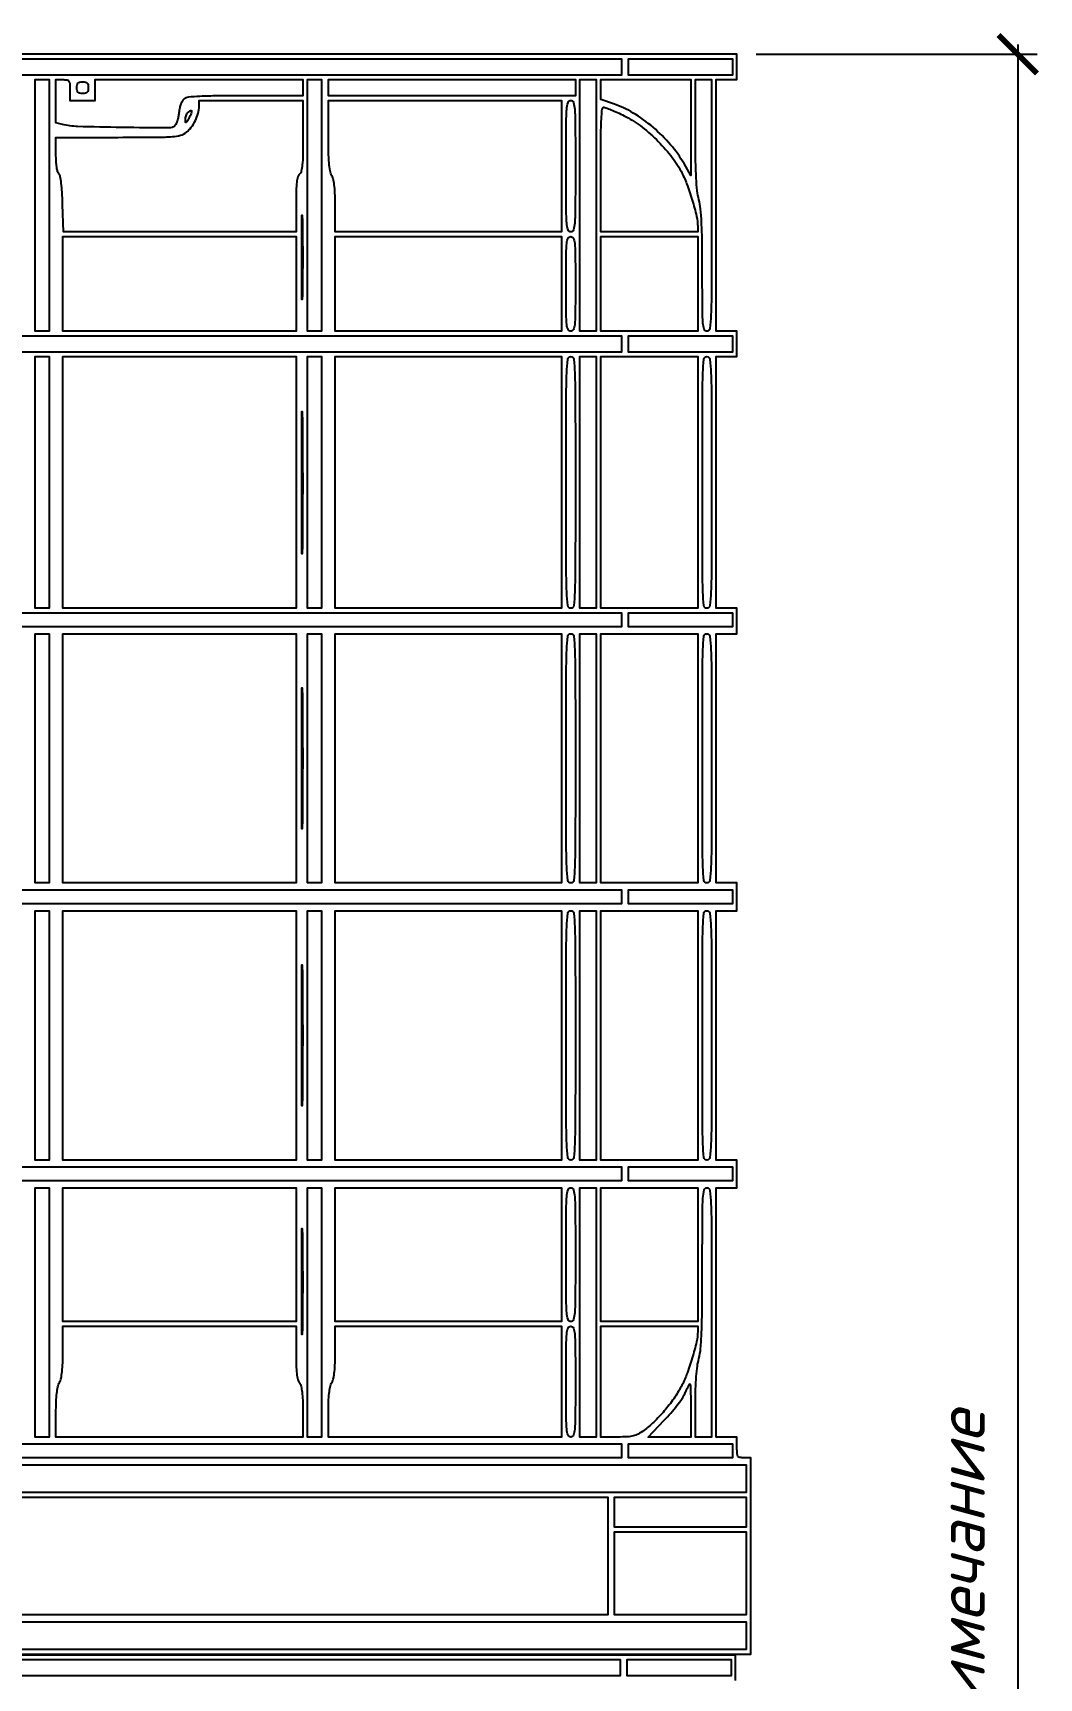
# Model space of a CAD drawing. Header units: millimetres. Extents: x -300689 to 10556, y -104928 to 107291.
# Drawn here: x -20795.2 to -20743, y 28099 to 28184.4 of the extents above; entities that cross this region are included whole.
import ezdxf

# ---------------------------------------------------------------- set-up
doc = ezdxf.new("R2010")
doc.units = ezdxf.units.MM
doc.layers.add('линии', color=7, linetype='Continuous')
doc.styles.add('Ариал узк.', font='arial.ttf', dxfattribs={"width": 0.75, "height": 5})
doc.styles.add('стиль2', font='isocpeur.ttf', dxfattribs={"oblique": 15, "height": 2.5})
doc.dimstyles.new('1-1', dxfattribs={"dimscale": 0, "dimtxt": 2.7, "dimasz": 2, "dimexe": 1, "dimexo": 1, "dimgap": 1, "dimtad": 1, "dimdec": 0, "dimzin": 0, "dimdsep": 46, "dimtxsty": 'Ариал узк.', "dimblk1": 'ARCHTICK', "dimblk2": 'ARCHTICK', "dimsah": 1, "dimcen": 3, "dimdle": 0.5, "dimclrd": 256, "dimclre": 256, "dimclrt": 256, "dimadec": 0, "dimazin": 0, "dimtfac": 1, "dimtdec": 0, "dimtofl": 0, "dimtmove": 1, "dimatfit": 3, "dimldrblk": 'DOTSMALL', "dimfxl": 0, "dimtolj": 1, "dimtzin": 0, "dimarcsym": 0})

# ---------------------------------------------------------------- blocks, each defined once
blk = doc.blocks.new('_ARCHTICK')
at = {"color": 0, "linetype": 'ByBlock', "ltscale": 10, "const_width": 0.15}
blk.add_lwpolyline([(-0.5, -0.5), (0.5, 0.5)], dxfattribs=at)
blk = doc.blocks.new('*D109')
at = {"layer": 'Defpoints', "color": 0, "linetype": 'ByBlock', "ltscale": 0.25}
for p in [(-20758.636, 28183.253), (-20757.987, 28017.216), (-20744.068, 28017.216)]:
    blk.add_point(p, dxfattribs=at)
at = {"layer": 'линии', "linetype": 'ByBlock', "lineweight": -2, "ltscale": 0.25}
for p, q in [((-20757.636, 28183.253), (-20743.068, 28183.253)), ((-20744.068, 28183.753), (-20744.068, 28016.716)), ((-20756.987, 28017.216), (-20743.068, 28017.216))]:
    blk.add_line(p, q, dxfattribs=at)
at = {"layer": 'линии', "linetype": 'ByBlock', "lineweight": -2, "ltscale": 0.25, "xscale": 2, "yscale": 2, "zscale": 2}
for p, rotation in [((-20744.068, 28183.253), 90), ((-20744.068, 28017.216), 270)]:
    blk.add_blockref('_ARCHTICK', p, dxfattribs=dict(at, rotation=rotation))
at = {"layer": 'линии', "linetype": 'ByBlock', "ltscale": 0.25, "insert": (-20746.693, 28100.234), "char_height": 2.5, "attachment_point": 5, "rotation": 90, "style": 'стиль2'}
blk.add_mtext('\\A1;См. примечание', dxfattribs=at)
blk = doc.blocks.new('_DotSmall')
at = {"color": 0, "linetype": 'ByBlock', "const_width": 0.5}
blk.add_lwpolyline([(-0.0625, 0, 1), (0.0625, 0, 1)], format="xyb", close=True, dxfattribs=at)

msp = doc.modelspace()

# ---------------------------------------------------------------- linework, layer by layer
msp.add_lwpolyline([(-20828.1836, 28100.2533, -0.000124), (-20804.1452, 28100.2592), (-20757.9179, 28100.2592), (-20757.9179, 28105.349), (-20757.9179, 28110.4388), (-20758.2772, 28110.4388, -0.036189), (-20758.4929, 28110.4544, -0.212646), (-20758.5865, 28110.5137, -0.135673), (-20758.6282, 28110.6402, -0.012152), (-20758.6364, 28110.9777), (-20758.6364, 28111.5167), (-20759.1754, 28111.5167), (-20759.7143, 28111.5167), (-20759.7143, 28117.9837), (-20759.7143, 28124.4507), (-20759.1754, 28124.4507), (-20758.6364, 28124.4507), (-20758.6364, 28125.1693), (-20758.6364, 28125.8879), (-20759.1754, 28125.8879), (-20759.7143, 28125.8879), (-20759.7143, 28132.3549), (-20759.7143, 28138.8219), (-20759.1754, 28138.8219), (-20758.6364, 28138.8219), (-20758.6364, 28139.5405), (-20758.6364, 28140.2591), (-20759.1754, 28140.2591), (-20759.7143, 28140.2591), (-20759.7143, 28146.7261), (-20759.7143, 28153.1931), (-20759.1754, 28153.1931), (-20758.6364, 28153.1931), (-20758.6364, 28153.8518), (-20758.6364, 28154.5105), (-20759.1754, 28154.5105), (-20759.7143, 28154.5105), (-20759.7143, 28161.0374), (-20759.7143, 28167.5643), (-20759.1754, 28167.5643), (-20758.6364, 28167.5643), (-20758.6364, 28168.223), (-20758.6364, 28168.8817), (-20759.1754, 28168.8817), (-20759.7143, 28168.8817), (-20759.7143, 28175.4086), (-20759.7143, 28181.9355), (-20759.1754, 28181.9355), (-20758.6364, 28181.9355), (-20758.6364, 28183.2529), (-20758.6364, 28183.2529), (-20802.2291, 28183.2529)], format="xyb")
for points in [[(-20764.6244, 28182.5942), (-20764.6244, 28182.1751), (-20802.289, 28182.1751), (-20839.9535, 28182.1751), (-20839.9535, 28182.5942), (-20839.9535, 28183.0134), (-20802.289, 28183.0134), (-20764.6244, 28183.0134)], [(-20758.876, 28182.5942), (-20758.876, 28182.1751), (-20761.5706, 28182.1751), (-20764.2652, 28182.1751), (-20764.2652, 28182.5942), (-20764.2652, 28183.0134), (-20761.5706, 28183.0134), (-20758.876, 28183.0134)], [(-20794.3249, 28175.4086), (-20794.3249, 28168.8817), (-20794.6842, 28168.8817), (-20795.0435, 28168.8817), (-20795.0435, 28175.4086), (-20795.0435, 28181.9355), (-20794.6842, 28181.9355), (-20794.3249, 28181.9355)], [(-20780.1932, 28175.4086), (-20780.1932, 28168.8817), (-20780.5525, 28168.8817), (-20780.9118, 28168.8817), (-20780.9118, 28175.4086), (-20780.9118, 28181.9355), (-20780.5525, 28181.9355), (-20780.1932, 28181.9355)], [(-20767.0196, 28181.5164), (-20767.0196, 28181.0972), (-20773.4268, 28181.0972), (-20779.834, 28181.0972), (-20779.834, 28181.5164), (-20779.834, 28181.9355), (-20773.4268, 28181.9355), (-20767.0196, 28181.9355)], [(-20765.9418, 28175.4086), (-20765.9418, 28168.8817), (-20766.361, 28168.8817), (-20766.7801, 28168.8817), (-20766.7801, 28175.4086), (-20766.7801, 28181.9355), (-20766.361, 28181.9355), (-20765.9418, 28181.9355)], [(-20781.5106, 28171.3368), (-20781.5106, 28168.8817), (-20787.5585, 28168.8817), (-20793.6064, 28168.8817), (-20793.6064, 28171.3368), (-20793.6064, 28173.7919), (-20787.5585, 28173.7919), (-20781.5106, 28173.7919)], [(-20767.7382, 28171.3368), (-20767.7382, 28168.8817), (-20773.6064, 28168.8817), (-20779.4747, 28168.8817), (-20779.4747, 28171.3368), (-20779.4747, 28173.7919), (-20773.6064, 28173.7919), (-20767.7382, 28173.7919)], [(-20760.6724, 28171.3368), (-20760.6724, 28168.8817), (-20763.1873, 28168.8817), (-20765.7023, 28168.8817), (-20765.7023, 28171.3368), (-20765.7023, 28173.7919), (-20763.1873, 28173.7919), (-20760.6724, 28173.7919)], [(-20764.6244, 28168.223), (-20764.6244, 28167.8039), (-20802.289, 28167.8039), (-20839.9535, 28167.8039), (-20839.9535, 28168.223), (-20839.9535, 28168.6422), (-20802.289, 28168.6422), (-20764.6244, 28168.6422)], [(-20758.876, 28168.223), (-20758.876, 28167.8039), (-20761.5706, 28167.8039), (-20764.2652, 28167.8039), (-20764.2652, 28168.223), (-20764.2652, 28168.6422), (-20761.5706, 28168.6422), (-20758.876, 28168.6422)], [(-20794.3249, 28161.0374), (-20794.3249, 28154.5105), (-20794.6842, 28154.5105), (-20795.0435, 28154.5105), (-20795.0435, 28161.0374), (-20795.0435, 28167.5643), (-20794.6842, 28167.5643), (-20794.3249, 28167.5643)], [(-20781.5106, 28161.0374), (-20781.5106, 28154.5105), (-20787.5585, 28154.5105), (-20793.6064, 28154.5105), (-20793.6064, 28161.0374), (-20793.6064, 28167.5643), (-20787.5585, 28167.5643), (-20781.5106, 28167.5643)], [(-20780.1932, 28161.0374), (-20780.1932, 28154.5105), (-20780.5525, 28154.5105), (-20780.9118, 28154.5105), (-20780.9118, 28161.0374), (-20780.9118, 28167.5643), (-20780.5525, 28167.5643), (-20780.1932, 28167.5643)], [(-20767.7382, 28161.0374), (-20767.7382, 28154.5105), (-20773.6064, 28154.5105), (-20779.4747, 28154.5105), (-20779.4747, 28161.0374), (-20779.4747, 28167.5643), (-20773.6064, 28167.5643), (-20767.7382, 28167.5643)], [(-20765.9418, 28161.0374), (-20765.9418, 28154.5105), (-20766.361, 28154.5105), (-20766.7801, 28154.5105), (-20766.7801, 28161.0374), (-20766.7801, 28167.5643), (-20766.361, 28167.5643), (-20765.9418, 28167.5643)], [(-20760.6724, 28161.0374), (-20760.6724, 28154.5105), (-20763.1873, 28154.5105), (-20765.7023, 28154.5105), (-20765.7023, 28161.0374), (-20765.7023, 28167.5643), (-20763.1873, 28167.5643), (-20760.6724, 28167.5643)], [(-20764.6244, 28153.9117), (-20764.6244, 28153.5524), (-20802.289, 28153.5524), (-20839.9535, 28153.5524), (-20839.9535, 28153.9117), (-20839.9535, 28154.271), (-20802.289, 28154.271), (-20764.6244, 28154.271)], [(-20758.876, 28153.9117), (-20758.876, 28153.5524), (-20761.5706, 28153.5524), (-20764.2652, 28153.5524), (-20764.2652, 28153.9117), (-20764.2652, 28154.271), (-20761.5706, 28154.271), (-20758.876, 28154.271)], [(-20794.3249, 28146.7261), (-20794.3249, 28140.2591), (-20794.6842, 28140.2591), (-20795.0435, 28140.2591), (-20795.0435, 28146.7261), (-20795.0435, 28153.1931), (-20794.6842, 28153.1931), (-20794.3249, 28153.1931)], [(-20781.5106, 28146.7261), (-20781.5106, 28140.2591), (-20787.5585, 28140.2591), (-20793.6064, 28140.2591), (-20793.6064, 28146.7261), (-20793.6064, 28153.1931), (-20787.5585, 28153.1931), (-20781.5106, 28153.1931)], [(-20780.1932, 28146.7261), (-20780.1932, 28140.2591), (-20780.5525, 28140.2591), (-20780.9118, 28140.2591), (-20780.9118, 28146.7261), (-20780.9118, 28153.1931), (-20780.5525, 28153.1931), (-20780.1932, 28153.1931)], [(-20767.7382, 28146.7261), (-20767.7382, 28140.2591), (-20773.6064, 28140.2591), (-20779.4747, 28140.2591), (-20779.4747, 28146.7261), (-20779.4747, 28153.1931), (-20773.6064, 28153.1931), (-20767.7382, 28153.1931)], [(-20765.9418, 28146.7261), (-20765.9418, 28140.2591), (-20766.361, 28140.2591), (-20766.7801, 28140.2591), (-20766.7801, 28146.7261), (-20766.7801, 28153.1931), (-20766.361, 28153.1931), (-20765.9418, 28153.1931)], [(-20760.6724, 28146.7261), (-20760.6724, 28140.2591), (-20763.1873, 28140.2591), (-20765.7023, 28140.2591), (-20765.7023, 28146.7261), (-20765.7023, 28153.1931), (-20763.1873, 28153.1931), (-20760.6724, 28153.1931)], [(-20764.6244, 28139.5405), (-20764.6244, 28139.1812), (-20802.289, 28139.1812), (-20839.9535, 28139.1812), (-20839.9535, 28139.5405), (-20839.9535, 28139.8998), (-20802.289, 28139.8998), (-20764.6244, 28139.8998)], [(-20758.876, 28139.5405), (-20758.876, 28139.1812), (-20761.5706, 28139.1812), (-20764.2652, 28139.1812), (-20764.2652, 28139.5405), (-20764.2652, 28139.8998), (-20761.5706, 28139.8998), (-20758.876, 28139.8998)], [(-20794.3249, 28132.3549), (-20794.3249, 28125.8879), (-20794.6842, 28125.8879), (-20795.0435, 28125.8879), (-20795.0435, 28132.3549), (-20795.0435, 28138.8219), (-20794.6842, 28138.8219), (-20794.3249, 28138.8219)], [(-20781.5106, 28132.3549), (-20781.5106, 28125.8879), (-20787.5585, 28125.8879), (-20793.6064, 28125.8879), (-20793.6064, 28132.3549), (-20793.6064, 28138.8219), (-20787.5585, 28138.8219), (-20781.5106, 28138.8219)], [(-20780.1932, 28132.3549), (-20780.1932, 28125.8879), (-20780.5525, 28125.8879), (-20780.9118, 28125.8879), (-20780.9118, 28132.3549), (-20780.9118, 28138.8219), (-20780.5525, 28138.8219), (-20780.1932, 28138.8219)], [(-20767.7382, 28132.3549), (-20767.7382, 28125.8879), (-20773.6064, 28125.8879), (-20779.4747, 28125.8879), (-20779.4747, 28132.3549), (-20779.4747, 28138.8219), (-20773.6064, 28138.8219), (-20767.7382, 28138.8219)], [(-20765.9418, 28132.3549), (-20765.9418, 28125.8879), (-20766.361, 28125.8879), (-20766.7801, 28125.8879), (-20766.7801, 28132.3549), (-20766.7801, 28138.8219), (-20766.361, 28138.8219), (-20765.9418, 28138.8219)], [(-20760.6724, 28132.3549), (-20760.6724, 28125.8879), (-20763.1873, 28125.8879), (-20765.7023, 28125.8879), (-20765.7023, 28132.3549), (-20765.7023, 28138.8219), (-20763.1873, 28138.8219), (-20760.6724, 28138.8219)], [(-20764.6244, 28125.1693), (-20764.6244, 28124.81), (-20802.289, 28124.81), (-20839.9535, 28124.81), (-20839.9535, 28125.1693), (-20839.9535, 28125.5286), (-20802.289, 28125.5286), (-20764.6244, 28125.5286)], [(-20758.876, 28125.1693), (-20758.876, 28124.81), (-20761.5706, 28124.81), (-20764.2652, 28124.81), (-20764.2652, 28125.1693), (-20764.2652, 28125.5286), (-20761.5706, 28125.5286), (-20758.876, 28125.5286)], [(-20794.3249, 28117.9837), (-20794.3249, 28111.5167), (-20794.6842, 28111.5167), (-20795.0435, 28111.5167), (-20795.0435, 28117.9837), (-20795.0435, 28124.4507), (-20794.6842, 28124.4507), (-20794.3249, 28124.4507)], [(-20781.5106, 28120.9777), (-20781.5106, 28117.5047), (-20787.5585, 28117.5047), (-20793.6064, 28117.5047), (-20793.6064, 28120.9777), (-20793.6064, 28124.4507), (-20787.5585, 28124.4507), (-20781.5106, 28124.4507)], [(-20780.1932, 28117.9837), (-20780.1932, 28111.5167), (-20780.5525, 28111.5167), (-20780.9118, 28111.5167), (-20780.9118, 28117.9837), (-20780.9118, 28124.4507), (-20780.5525, 28124.4507), (-20780.1932, 28124.4507)], [(-20767.7382, 28120.9777), (-20767.7382, 28117.5047), (-20773.6064, 28117.5047), (-20779.4747, 28117.5047), (-20779.4747, 28120.9777), (-20779.4747, 28124.4507), (-20773.6064, 28124.4507), (-20767.7382, 28124.4507)], [(-20765.9418, 28117.9837), (-20765.9418, 28111.5167), (-20766.361, 28111.5167), (-20766.7801, 28111.5167), (-20766.7801, 28117.9837), (-20766.7801, 28124.4507), (-20766.361, 28124.4507), (-20765.9418, 28124.4507)], [(-20760.6724, 28120.9777), (-20760.6724, 28117.5047), (-20763.1873, 28117.5047), (-20765.7023, 28117.5047), (-20765.7023, 28120.9777), (-20765.7023, 28124.4507), (-20763.1873, 28124.4507), (-20760.6724, 28124.4507)], [(-20764.6244, 28110.7981), (-20764.6244, 28110.4388), (-20802.289, 28110.4388), (-20839.9535, 28110.4388), (-20839.9535, 28110.7981), (-20839.9535, 28111.1574), (-20802.289, 28111.1574), (-20764.6244, 28111.1574)], [(-20758.876, 28110.7981), (-20758.876, 28110.4388), (-20761.5706, 28110.4388), (-20764.2652, 28110.4388), (-20764.2652, 28110.7981), (-20764.2652, 28111.1574), (-20761.5706, 28111.1574), (-20758.876, 28111.1574)], [(-20758.1574, 28109.361), (-20758.1574, 28108.6424), (-20802.2291, 28108.6424), (-20846.3008, 28108.6424), (-20846.3008, 28109.361), (-20846.3008, 28110.0795), (-20802.2291, 28110.0795), (-20758.1574, 28110.0795)], [(-20765.343, 28105.349), (-20765.343, 28102.2951), (-20781.9896, 28102.2951), (-20798.6363, 28102.2951), (-20798.6363, 28105.349), (-20798.6363, 28108.4029), (-20781.9896, 28108.4029), (-20765.343, 28108.4029)], [(-20758.1574, 28107.6245), (-20758.1574, 28106.846), (-20761.5706, 28106.846), (-20764.9837, 28106.846), (-20764.9837, 28107.6245), (-20764.9837, 28108.4029), (-20761.5706, 28108.4029), (-20758.1574, 28108.4029)], [(-20758.1574, 28104.4508), (-20758.1574, 28102.2951), (-20761.5706, 28102.2951), (-20764.9837, 28102.2951), (-20764.9837, 28104.4508), (-20764.9837, 28106.6065), (-20761.5706, 28106.6065), (-20758.1574, 28106.6065)], [(-20758.1574, 28101.2173), (-20758.1574, 28100.4987), (-20802.2291, 28100.4987), (-20846.3008, 28100.4987), (-20846.3008, 28101.2173), (-20846.3008, 28101.9359), (-20802.2291, 28101.9359), (-20758.1574, 28101.9359)], [(-20764.6938, 28099.551), (-20764.6938, 28099.1319), (-20802.3583, 28099.1319), (-20840.0228, 28099.1319), (-20840.0228, 28099.551), (-20840.0228, 28099.9702), (-20802.3583, 28099.9702), (-20764.6938, 28099.9702)], [(-20758.9453, 28099.551), (-20758.9453, 28099.1319), (-20761.6399, 28099.1319), (-20764.3345, 28099.1319), (-20764.3345, 28099.551), (-20764.3345, 28099.9702), (-20761.6399, 28099.9702), (-20758.9453, 28099.9702)]]:
    msp.add_lwpolyline(points, close=True)
for points in [[(-20793.2471, 28181.3966), (-20793.2471, 28180.8577), (-20792.5884, 28180.8577), (-20791.9297, 28180.8577), (-20791.9297, 28181.3966), (-20791.9297, 28181.9355), (-20786.5405, 28181.9355), (-20781.1513, 28181.9355), (-20781.1513, 28181.5164), (-20781.1513, 28181.0972), (-20784.1224, 28181.0972, 0.002424), (-20785.6027, 28181.09, 0.009885), (-20786.5021, 28181.0635, 0.011239), (-20787.0958, 28181.0209, 0.135109), (-20787.3082, 28180.9402, 0.099154), (-20787.4012, 28180.8387, 0.043611), (-20787.482, 28180.6745, 0.03754), (-20787.5455, 28180.4651, 0.026866), (-20787.586, 28180.2236, -0.024097), (-20787.6223, 28179.9993, -0.027006), (-20787.6791, 28179.7881, -0.027753), (-20787.7464, 28179.6156, -0.113098), (-20787.8143, 28179.5268, -0.177095), (-20788.0968, 28179.4262, -0.001385), (-20790.5484, 28179.4535, -0.003516), (-20792.8438, 28179.5016, -0.052703), (-20793.6363, 28179.6079), (-20793.9656, 28179.688), (-20793.9656, 28180.8118), (-20793.9656, 28181.9355), (-20793.6064, 28181.9355, -0.036189), (-20793.3906, 28181.9199, -0.212646), (-20793.297, 28181.8607, -0.135673), (-20793.2553, 28181.7341, -0.012152)], [(-20792.289, 28181.5164, -0.045527), (-20792.3029, 28181.3645, -0.152009), (-20792.3489, 28181.2769, -0.152009), (-20792.4365, 28181.2308, -0.045527), (-20792.5884, 28181.217, -0.045527), (-20792.7403, 28181.2308, -0.152009), (-20792.8279, 28181.2769, -0.152009), (-20792.8739, 28181.3645, -0.045527), (-20792.8878, 28181.5164, -0.045527), (-20792.8739, 28181.6683, -0.152009), (-20792.8279, 28181.7559, -0.152009), (-20792.7403, 28181.8019, -0.045527), (-20792.5884, 28181.8158, -0.045527), (-20792.4365, 28181.8019, -0.152009), (-20792.3489, 28181.7559, -0.152009), (-20792.3029, 28181.6683, -0.045527)], [(-20761.0328, 28179.4505), (-20761.0339, 28176.9655), (-20761.3838, 28177.5756, 0.047546), (-20762.079, 28178.5582, 0.03898), (-20762.9919, 28179.465, 0.039573), (-20764.0157, 28180.2037, 0.054627), (-20765.0419, 28180.6828), (-20765.7023, 28180.9073), (-20765.7023, 28181.4214), (-20765.7023, 28181.9355), (-20763.367, 28181.9355), (-20761.0316, 28181.9355)], [(-20759.9538, 28175.4086, -0.000491), (-20759.958, 28171.1154, -0.008679), (-20759.9848, 28169.7275, -0.02016), (-20760.0395, 28169.0184, -0.380257), (-20760.1933, 28168.8817, -0.318336), (-20760.3341, 28168.9814, -0.065105), (-20760.4007, 28169.2973, -0.018236), (-20760.4288, 28169.9723, -0.001143), (-20760.4343, 28171.9655, 0.002748), (-20760.4434, 28173.5083, 0.009034), (-20760.4735, 28174.5263, 0.013121), (-20760.526, 28175.2357, 0.040564), (-20760.6125, 28175.708, -0.039109), (-20760.6977, 28176.1656, -0.013541), (-20760.7506, 28176.8358, -0.009593), (-20760.7812, 28177.7759, -0.003209), (-20760.7907, 28179.1511), (-20760.7921, 28181.9355), (-20760.373, 28181.9355), (-20759.9538, 28181.9355)], [(-20781.1513, 28179.0161, -0.003665), (-20781.1584, 28178.0446, -0.018836), (-20781.1866, 28177.5069, -0.031768), (-20781.2373, 28177.1789, -0.166783), (-20781.331, 28177.0254, 0.153611), (-20781.4215, 28176.8852, 0.038664), (-20781.4737, 28176.615, 0.023162), (-20781.5029, 28176.1842, 0.005296), (-20781.5106, 28175.4538), (-20781.5106, 28174.0314), (-20787.5459, 28174.0314), (-20793.5811, 28174.0314), (-20793.6237, 28175.4625, 0.00695), (-20793.6512, 28176.0926, 0.015875), (-20793.6936, 28176.5664, 0.015934), (-20793.7469, 28176.9124, 0.151316), (-20793.8159, 28177.0434, -0.135486), (-20793.8793, 28177.155, -0.025411), (-20793.9254, 28177.3876, -0.023175), (-20793.9558, 28177.6941, -0.013123), (-20793.9656, 28178.0673), (-20793.9656, 28178.9415), (-20790.7483, 28178.9415, 0.001312), (-20788.6915, 28178.9469, 0.016954), (-20787.9249, 28178.977, 0.048708), (-20787.5006, 28179.05, 0.100027), (-20787.2008, 28179.2012, 0.066015), (-20786.9464, 28179.4623, 0.046697), (-20786.7331, 28179.8123, 0.046756), (-20786.5888, 28180.1952, 0.066865), (-20786.5405, 28180.5544), (-20786.5405, 28180.8577), (-20783.8459, 28180.8577), (-20781.1513, 28180.8577)], [(-20767.7382, 28177.4445), (-20767.7382, 28174.0314), (-20773.6064, 28174.0314), (-20779.4747, 28174.0314), (-20779.4754, 28175.3188, 0.008105), (-20779.4857, 28175.9298, 0.019188), (-20779.5181, 28176.3838, 0.025364), (-20779.5726, 28176.7206, 0.067492), (-20779.655, 28176.9492, -0.075491), (-20779.7423, 28177.204, -0.023848), (-20779.7952, 28177.6038, -0.016156), (-20779.8254, 28178.1861, -0.004836), (-20779.834, 28179.075), (-20779.834, 28180.8577), (-20773.7861, 28180.8577), (-20767.7382, 28180.8577)], [(-20767.0196, 28177.4445, -0.001015), (-20767.0241, 28175.231, -0.016502), (-20767.0517, 28174.488, -0.056699), (-20767.1168, 28174.1367, -0.329776), (-20767.2592, 28174.0314, -0.329776), (-20767.4015, 28174.1367, -0.056699), (-20767.4666, 28174.488, -0.016502), (-20767.4942, 28175.231, -0.001015), (-20767.4987, 28177.4445, -0.001015), (-20767.4942, 28179.6581, -0.016502), (-20767.4666, 28180.4011, -0.056699), (-20767.4015, 28180.7523, -0.329776), (-20767.2592, 28180.8577, -0.329776), (-20767.1168, 28180.7523, -0.056699), (-20767.0517, 28180.4011, -0.016502), (-20767.0241, 28179.6581, -0.001015)], [(-20787.0653, 28179.9401, -0.006264), (-20787.1723, 28179.7484, -0.147515), (-20787.217, 28179.7062, -0.517805), (-20787.2454, 28179.7215, -0.025853), (-20787.2543, 28179.8457, -0.050883), (-20787.2457, 28179.9501, -0.039032), (-20787.216, 28180.0607, -0.040064), (-20787.1713, 28180.1609, -0.071459), (-20787.1174, 28180.2329, -0.060074), (-20786.9873, 28180.335, -0.527022), (-20786.9315, 28180.3098, -0.14858), (-20786.9468, 28180.1822, -0.020675)], [(-20764.4908, 28180.0598, -0.046877), (-20763.6649, 28179.5486, -0.03114), (-20762.8194, 28178.8218, -0.031137), (-20762.0706, 28177.9955, -0.046809), (-20761.5377, 28177.1827, -0.032744), (-20761.2488, 28176.5384, -0.015799), (-20760.9605, 28175.6807, -0.014808), (-20760.7345, 28174.8418, -0.058442), (-20760.6724, 28174.3116), (-20760.6724, 28174.0314), (-20763.1873, 28174.0314), (-20765.7023, 28174.0314), (-20765.7023, 28177.2649, -0.001744), (-20765.6962, 28178.9926, -0.01089), (-20765.6708, 28179.8765, -0.012366), (-20765.6302, 28180.4157, -0.385219), (-20765.5387, 28180.4984, -0.092688), (-20765.4351, 28180.479, -0.006685), (-20765.1634, 28180.3696, -0.00919), (-20764.8415, 28180.2278, -0.006814)], [(-20781.1815, 28170.7679, -0.018998), (-20781.1946, 28170.5363, -0.945007), (-20781.207, 28170.5368, -0.003865), (-20781.2154, 28171.3183, -0.000771), (-20781.2176, 28172.714, -0.000771), (-20781.2154, 28174.1097, -0.003865), (-20781.207, 28174.8912, -0.945007), (-20781.1946, 28174.8917, -0.018998), (-20781.1815, 28174.6601, -0.002921), (-20781.1702, 28173.7742, -0.001714), (-20781.1666, 28172.714, -0.001714), (-20781.1702, 28171.6538, -0.002921)], [(-20767.0196, 28171.3368, -0.001501), (-20767.0244, 28169.763, -0.022816), (-20767.0525, 28169.2185, -0.086689), (-20767.1217, 28168.9686, -0.289626), (-20767.2592, 28168.8817, -0.289626), (-20767.3966, 28168.9686, -0.086689), (-20767.4658, 28169.2185, -0.022816), (-20767.4939, 28169.763, -0.001501), (-20767.4987, 28171.3368, -0.001501), (-20767.4939, 28172.9105, -0.022816), (-20767.4658, 28173.455, -0.086689), (-20767.3966, 28173.705, -0.289626), (-20767.2592, 28173.7919, -0.289626), (-20767.1217, 28173.705, -0.086689), (-20767.0525, 28173.455, -0.022816), (-20767.0244, 28172.9105, -0.001501)], [(-20767.0196, 28161.0374, -0.000491), (-20767.0238, 28156.7442, -0.008679), (-20767.0507, 28155.3563, -0.02016), (-20767.1054, 28154.6472, -0.380257), (-20767.2592, 28154.5105, -0.380257), (-20767.4129, 28154.6472, -0.02016), (-20767.4676, 28155.3563, -0.008679), (-20767.4945, 28156.7442, -0.000491), (-20767.4987, 28161.0374, -0.000491), (-20767.4945, 28165.3306, -0.008679), (-20767.4676, 28166.7185, -0.02016), (-20767.4129, 28167.4276, -0.380257), (-20767.2592, 28167.5643, -0.380257), (-20767.1054, 28167.4276, -0.02016), (-20767.0507, 28166.7185, -0.008679), (-20767.0238, 28165.3306, -0.000491)], [(-20759.9538, 28161.0374, -0.000491), (-20759.958, 28156.7442, -0.008679), (-20759.9848, 28155.3563, -0.02016), (-20760.0395, 28154.6472, -0.380257), (-20760.1933, 28154.5105, -0.380257), (-20760.3471, 28154.6472, -0.02016), (-20760.4018, 28155.3563, -0.008679), (-20760.4286, 28156.7442, -0.000491), (-20760.4328, 28161.0374, -0.000491), (-20760.4286, 28165.3306, -0.008679), (-20760.4018, 28166.7185, -0.02016), (-20760.3471, 28167.4276, -0.380257), (-20760.1933, 28167.5643, -0.380257), (-20760.0395, 28167.4276, -0.02016), (-20759.9848, 28166.7185, -0.008679), (-20759.958, 28165.3306, -0.000491)], [(-20781.1813, 28157.7056, -0.011633), (-20781.1936, 28157.3414, -0.967009), (-20781.2052, 28157.3416, -0.00211), (-20781.2132, 28158.6748, -0.000429), (-20781.2152, 28161.0374, -0.000425), (-20781.2132, 28163.3989, -0.002174), (-20781.2052, 28164.7106, -0.970897), (-20781.1936, 28164.7108, -0.009628), (-20781.1813, 28164.2924, -0.00159), (-20781.1708, 28162.781, -0.000949), (-20781.1674, 28160.9831, -0.00095), (-20781.1708, 28159.1926, -0.001649)], [(-20767.0196, 28146.7261, -0.000496), (-20767.0239, 28142.4729, -0.008759), (-20767.0507, 28141.0974, -0.020486), (-20767.1055, 28140.3954, -0.379787), (-20767.2592, 28140.2591, -0.379787), (-20767.4128, 28140.3954, -0.020486), (-20767.4676, 28141.0974, -0.008759), (-20767.4945, 28142.4729, -0.000496), (-20767.4987, 28146.7261, -0.000496), (-20767.4945, 28150.9793, -0.008759), (-20767.4676, 28152.3548, -0.020486), (-20767.4128, 28153.0568, -0.379787), (-20767.2592, 28153.1931, -0.379787), (-20767.1055, 28153.0568, -0.020486), (-20767.0507, 28152.3548, -0.008759), (-20767.0239, 28150.9793, -0.000496)], [(-20759.9538, 28146.7261, -0.000496), (-20759.958, 28142.4729, -0.008759), (-20759.9848, 28141.0974, -0.020486), (-20760.0397, 28140.3954, -0.379787), (-20760.1933, 28140.2591, -0.379787), (-20760.3469, 28140.3954, -0.020486), (-20760.4018, 28141.0974, -0.008759), (-20760.4286, 28142.4729, -0.000496), (-20760.4328, 28146.7261, -0.000496), (-20760.4286, 28150.9793, -0.008759), (-20760.4018, 28152.3548, -0.020486), (-20760.3469, 28153.0568, -0.379787), (-20760.1933, 28153.1931, -0.379787), (-20760.0397, 28153.0568, -0.020486), (-20759.9848, 28152.3548, -0.008759), (-20759.958, 28150.9793, -0.000496)], [(-20781.1813, 28143.4626, -0.010664), (-20781.1936, 28143.0749, -0.968786), (-20781.2053, 28143.0751, -0.002163), (-20781.2132, 28144.3855, -0.000431), (-20781.2152, 28146.7261, -0.000431), (-20781.2132, 28149.0667, -0.002163), (-20781.2053, 28150.3771, -0.968786), (-20781.1936, 28150.3773, -0.010664), (-20781.1813, 28149.9896, -0.001635), (-20781.1708, 28148.5039, -0.000959), (-20781.1674, 28146.7261, -0.000959), (-20781.1708, 28144.9483, -0.001635)], [(-20767.0196, 28132.3549, -0.000496), (-20767.0239, 28128.1017, -0.008759), (-20767.0507, 28126.7262, -0.020486), (-20767.1055, 28126.0242, -0.379787), (-20767.2592, 28125.8879, -0.379787), (-20767.4128, 28126.0242, -0.020486), (-20767.4676, 28126.7262, -0.008759), (-20767.4945, 28128.1017, -0.000496), (-20767.4987, 28132.3549, -0.000496), (-20767.4945, 28136.6081, -0.008759), (-20767.4676, 28137.9836, -0.020486), (-20767.4128, 28138.6856, -0.379787), (-20767.2592, 28138.8219, -0.379787), (-20767.1055, 28138.6856, -0.020486), (-20767.0507, 28137.9836, -0.008759), (-20767.0239, 28136.6081, -0.000496)], [(-20759.9538, 28132.3549, -0.000496), (-20759.958, 28128.1017, -0.008759), (-20759.9848, 28126.7262, -0.020486), (-20760.0397, 28126.0242, -0.379787), (-20760.1933, 28125.8879, -0.379787), (-20760.3469, 28126.0242, -0.020486), (-20760.4018, 28126.7262, -0.008759), (-20760.4286, 28128.1017, -0.000496), (-20760.4328, 28132.3549, -0.000496), (-20760.4286, 28136.6081, -0.008759), (-20760.4018, 28137.9836, -0.020486), (-20760.3469, 28138.6856, -0.379787), (-20760.1933, 28138.8219, -0.379787), (-20760.0397, 28138.6856, -0.020486), (-20759.9848, 28137.9836, -0.008759), (-20759.958, 28136.6081, -0.000496)], [(-20781.1813, 28129.0914, -0.010664), (-20781.1936, 28128.7037, -0.968786), (-20781.2053, 28128.7039, -0.002163), (-20781.2132, 28130.0143, -0.000431), (-20781.2152, 28132.3549, -0.000431), (-20781.2132, 28134.6955, -0.002163), (-20781.2053, 28136.0059, -0.968786), (-20781.1936, 28136.0061, -0.010664), (-20781.1813, 28135.6184, -0.001635), (-20781.1708, 28134.1327, -0.000959), (-20781.1674, 28132.3549, -0.000959), (-20781.1708, 28130.5771, -0.001635)], [(-20767.0196, 28120.9777, -0.000994), (-20767.0241, 28118.7242, -0.016221), (-20767.0516, 28117.9687, -0.05532), (-20767.1165, 28117.611, -0.331635), (-20767.2592, 28117.5047, -0.331635), (-20767.4018, 28117.611, -0.05532), (-20767.4667, 28117.9687, -0.016221), (-20767.4942, 28118.7242, -0.000994), (-20767.4987, 28120.9777, -0.000994), (-20767.4942, 28123.2312, -0.016221), (-20767.4667, 28123.9867, -0.05532), (-20767.4018, 28124.3444, -0.331635), (-20767.2592, 28124.4507, -0.331635), (-20767.1165, 28124.3444, -0.05532), (-20767.0516, 28123.9867, -0.016221), (-20767.0241, 28123.2312, -0.000994)], [(-20759.9538, 28117.9837), (-20759.9538, 28111.5167), (-20760.373, 28111.5167), (-20760.7921, 28111.5167), (-20760.7907, 28113.2232, -0.006975), (-20760.7791, 28114.0061, -0.011619), (-20760.7449, 28114.6645, -0.013691), (-20760.6898, 28115.199, -0.033078), (-20760.6125, 28115.5885, 0.04479), (-20760.5226, 28116.1038, 0.011443), (-20760.4715, 28116.9501, 0.00746), (-20760.4426, 28118.2313, 0.001809), (-20760.4343, 28120.349, -0.000822), (-20760.4289, 28123.022, -0.01376), (-20760.4013, 28123.9079, -0.043245), (-20760.3388, 28124.3355, -0.347911), (-20760.1933, 28124.4507, -0.379787), (-20760.0397, 28124.3144, -0.020486), (-20759.9848, 28123.6124, -0.008759), (-20759.958, 28122.2369, -0.000496)], [(-20781.1814, 28117.1074, -0.016648), (-20781.1941, 28116.8423, -0.953549), (-20781.2061, 28116.8427, -0.002913), (-20781.2143, 28117.8391, -0.000596), (-20781.2164, 28119.6005, -0.000589), (-20781.2143, 28121.3607, -0.00303), (-20781.2061, 28122.3359, -0.960617), (-20781.1941, 28122.3362, -0.012958), (-20781.1814, 28122.0176, -0.002192), (-20781.1705, 28120.8879, -0.001317), (-20781.167, 28119.5468, -0.001318), (-20781.1705, 28118.213, -0.0023)], [(-20781.5106, 28115.9108, 0.006575), (-20781.5019, 28115.2469, 0.021018), (-20781.4716, 28114.8051, 0.030653), (-20781.4194, 28114.5036, 0.10403), (-20781.3348, 28114.324, -0.10223), (-20781.2509, 28114.1477, -0.030612), (-20781.1977, 28113.8534, -0.021495), (-20781.1659, 28113.428, -0.007181), (-20781.1551, 28112.8041), (-20781.1513, 28111.5167), (-20787.5585, 28111.5167), (-20793.9656, 28111.5167), (-20793.9656, 28112.7604, -0.008555), (-20793.9556, 28113.348, -0.019514), (-20793.9231, 28113.7902, -0.025501), (-20793.8686, 28114.1212, -0.066718), (-20793.7867, 28114.3473, 0.067492), (-20793.7043, 28114.5759, 0.025364), (-20793.6498, 28114.9128, 0.019188), (-20793.6173, 28115.3667, 0.008105), (-20793.6071, 28115.9777), (-20793.6064, 28117.2651), (-20787.5585, 28117.2651), (-20781.5106, 28117.2651)], [(-20767.7382, 28114.3909), (-20767.7382, 28111.5167), (-20773.7861, 28111.5167), (-20779.834, 28111.5167), (-20779.834, 28112.7604, -0.008555), (-20779.8239, 28113.348, -0.019514), (-20779.7914, 28113.7902, -0.025501), (-20779.7369, 28114.1212, -0.066718), (-20779.655, 28114.3473, 0.067492), (-20779.5726, 28114.5759, 0.025364), (-20779.5181, 28114.9128, 0.019188), (-20779.4857, 28115.3667, 0.008105), (-20779.4754, 28115.9777), (-20779.4747, 28117.2651), (-20773.6064, 28117.2651), (-20767.7382, 28117.2651)], [(-20767.0196, 28114.3909, -0.001241), (-20767.0242, 28112.5373, -0.019546), (-20767.0521, 28111.9059, -0.07148), (-20767.1195, 28111.6124, -0.309944), (-20767.2592, 28111.5167, -0.309944), (-20767.3988, 28111.6124, -0.07148), (-20767.4662, 28111.9059, -0.019546), (-20767.4941, 28112.5373, -0.001241), (-20767.4987, 28114.3909, -0.001241), (-20767.4941, 28116.2445, -0.019546), (-20767.4662, 28116.8759, -0.07148), (-20767.3988, 28117.1694, -0.309944), (-20767.2592, 28117.2651, -0.309944), (-20767.1195, 28117.1694, -0.07148), (-20767.0521, 28116.8759, -0.019546), (-20767.0242, 28116.2445, -0.001241)], [(-20760.6724, 28116.9849, -0.058382), (-20760.7343, 28116.4559, -0.014784), (-20760.9596, 28115.6187, -0.015765), (-20761.2462, 28114.7649, -0.033574), (-20761.5318, 28114.1299, -0.031029), (-20761.9147, 28113.5078, -0.023275), (-20762.4081, 28112.8724, -0.02353), (-20762.949, 28112.2964, -0.035748), (-20763.4747, 28111.855, -0.030825), (-20763.7641, 28111.6715, -0.064488), (-20764.0118, 28111.574, -0.049448), (-20764.3157, 28111.5289, -0.012107), (-20764.822, 28111.5167), (-20765.7023, 28111.5167), (-20765.7023, 28114.3909), (-20765.7023, 28117.2651), (-20763.1873, 28117.2651), (-20760.6724, 28117.2651)], [(-20761.0316, 28112.8939), (-20761.0316, 28111.5167), (-20762.1403, 28111.5167), (-20763.249, 28111.5167), (-20762.4098, 28112.387, 0.013769), (-20762.0718, 28112.7574, 0.013246), (-20761.7502, 28113.1506, 0.013292), (-20761.4853, 28113.5119, 0.045953), (-20761.3428, 28113.7642, -0.006404), (-20761.2525, 28113.9585, -0.01017), (-20761.1697, 28114.1222, -0.004437), (-20761.0961, 28114.2577, -0.272577), (-20761.0733, 28114.2711, -0.404331), (-20761.0563, 28114.2547, -0.000899), (-20761.0439, 28113.8666, -0.004729), (-20761.0346, 28113.422, -0.002837)]]:
    msp.add_lwpolyline(points, format="xyb", close=True)
msp.add_lwpolyline([(-20758.7058, 28098.8924), (-20758.7058, 28100.2097), (-20758.7058, 28100.2097), (-20802.2984, 28100.2097), (-20845.6515, 28100.2097), (-20846.0108, 28100.213), (-20846.0108, 28099.4313), (-20846.0108, 28098.8924)])

# ---------------------------------------------------------------- dimensions: what is measured, and where the dimension line sits
at = {"layer": 'линии', "linetype": 'ByBlock', "ltscale": 0.25}
dim = msp.add_linear_dim(base=(-20744.0678, 28017.216), p1=(-20758.6364, 28183.2529), p2=(-20757.9872, 28017.216), angle=90, text='См. примечание', dimstyle='1-1', override={"dimscale": 1, "dimtxsty": 'стиль2'}, dxfattribs=at)
dim.commit()
dim.dimension.update_dxf_attribs({"geometry": '*D109', "text_midpoint": (-20746.6928, 28100.2345)})

doc.saveas('drawing.dxf')
